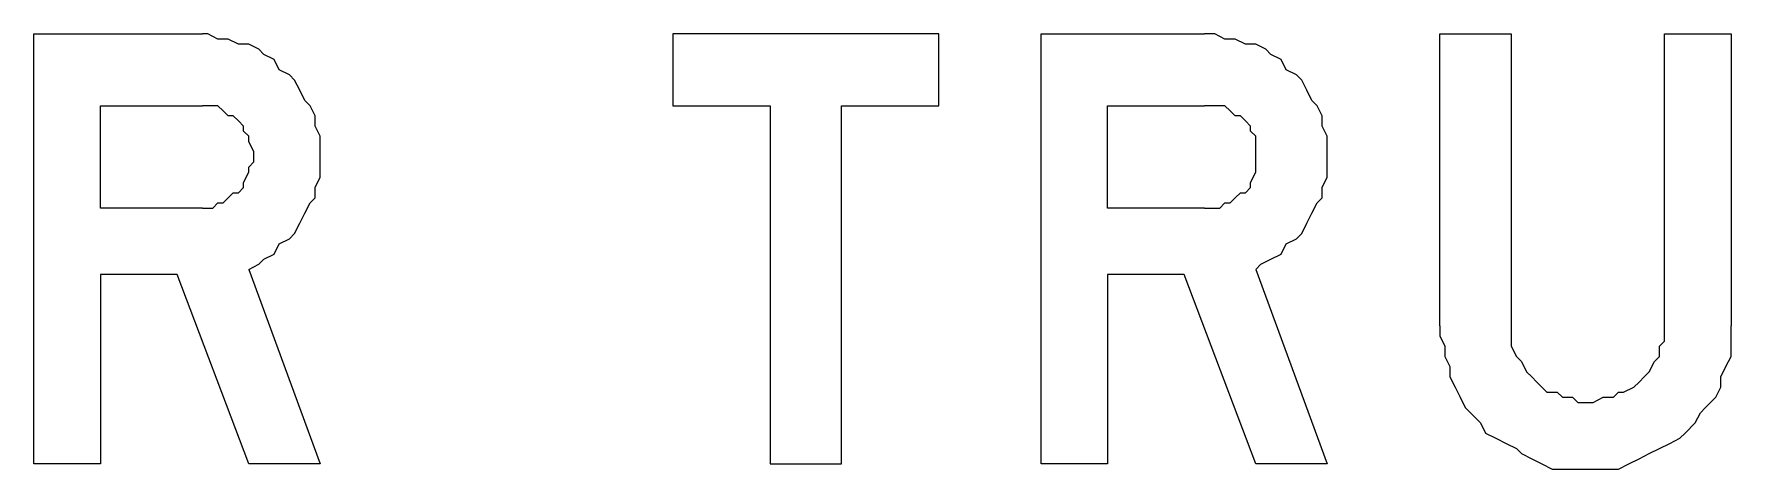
# Model space of a CAD drawing. Extents: x 171 to 1038, y -1303 to 275.
# Drawn here: x 222.78 to 238.58, y 214.59 to 218.63 of the extents above; entities that cross this region are included whole.
import ezdxf

# ---------------------------------------------------------------- set-up
doc = ezdxf.new("R2010")
doc.units = 0
doc.header["$LTSCALE"] = 12
doc.header["$MEASUREMENT"] = 0
doc.layers.get('0').update_dxf_attribs({"linetype": 'CONTINUOUS'})

msp = doc.modelspace()

# ---------------------------------------------------------------- linework, layer by layer
at = {"color": 3, "lineweight": 0}
for points in [[(222.778, 218.631), (224.348, 218.631)], [(224.777, 216.441), (225.443, 214.633), (224.777, 214.633), (224.11, 216.394), (223.396, 216.394), (223.396, 214.633), (222.778, 214.633), (222.778, 218.631)], [(225.443, 217.488), (225.443, 217.584), (225.443, 217.679), (225.395, 217.774), (225.395, 217.869), (225.348, 217.964), (225.3, 218.012), (225.252, 218.107), (225.205, 218.202), (225.157, 218.25), (225.062, 218.298), (225.015, 218.393), (224.919, 218.44), (224.872, 218.488), (224.777, 218.536), (224.681, 218.536), (224.586, 218.583), (224.491, 218.583), (224.396, 218.631), (224.348, 218.631)], [(228.727, 218.631), (228.727, 217.964), (229.631, 217.964), (229.631, 214.633), (230.297, 214.633), (230.297, 217.964), (231.202, 217.964), (231.202, 218.631), (228.727, 218.631), (228.727, 218.631)], [(232.154, 218.631), (233.677, 218.631)], [(234.153, 216.441), (234.819, 214.633), (234.153, 214.633), (233.486, 216.394), (232.772, 216.394), (232.772, 214.633), (232.154, 214.633), (232.154, 218.631)], [(234.819, 217.488), (234.819, 217.584), (234.819, 217.679), (234.771, 217.774), (234.771, 217.869), (234.724, 217.964), (234.676, 218.012), (234.629, 218.107), (234.581, 218.202), (234.533, 218.25), (234.438, 218.298), (234.391, 218.393), (234.295, 218.44), (234.248, 218.488), (234.153, 218.536), (234.057, 218.536), (233.962, 218.583), (233.867, 218.583), (233.772, 218.631), (233.677, 218.631)], [(235.866, 218.631), (236.532, 218.631), (236.532, 215.918), (236.532, 215.87), (236.532, 215.775), (236.532, 215.727), (236.58, 215.632), (236.628, 215.585), (236.675, 215.489), (236.723, 215.442), (236.77, 215.394), (236.818, 215.347), (236.865, 215.299), (236.961, 215.299), (237.008, 215.252), (237.103, 215.252), (237.151, 215.204), (237.246, 215.204), (237.294, 215.204), (237.389, 215.252), (237.484, 215.252), (237.532, 215.299), (237.579, 215.299), (237.675, 215.347), (237.722, 215.394), (237.77, 215.442), (237.817, 215.489), (237.865, 215.585), (237.913, 215.632), (237.913, 215.727), (237.96, 215.775), (237.96, 215.87), (237.96, 215.918), (237.96, 218.631), (238.579, 218.631), (238.579, 215.918)], [(235.866, 215.918), (235.866, 218.631)], [(223.396, 217.964), (224.348, 217.964)], [(224.348, 217.012), (223.396, 217.012), (223.396, 217.964)], [(224.824, 217.488), (224.824, 217.536), (224.777, 217.631), (224.777, 217.679), (224.729, 217.726), (224.729, 217.774), (224.681, 217.822), (224.634, 217.869), (224.586, 217.869), (224.539, 217.917), (224.491, 217.964), (224.443, 217.964), (224.396, 217.964), (224.348, 217.964)], [(232.772, 217.964), (233.677, 217.964)], [(233.677, 217.012), (232.772, 217.012), (232.772, 217.964)], [(234.153, 217.488), (234.153, 217.536), (234.153, 217.631), (234.153, 217.679), (234.105, 217.726), (234.105, 217.774), (234.057, 217.822), (234.01, 217.869), (233.962, 217.869), (233.915, 217.917), (233.867, 217.964), (233.819, 217.964), (233.772, 217.964), (233.677, 217.964)], [(224.348, 217.012), (224.396, 217.012), (224.443, 217.012), (224.491, 217.06), (224.539, 217.06), (224.586, 217.108), (224.634, 217.155), (224.681, 217.155), (224.729, 217.203), (224.729, 217.25), (224.777, 217.346), (224.777, 217.393), (224.824, 217.441), (224.824, 217.488)], [(224.777, 216.441), (224.872, 216.489), (224.919, 216.537), (225.015, 216.584), (225.062, 216.679), (225.157, 216.727), (225.205, 216.775), (225.252, 216.87), (225.3, 216.965), (225.348, 217.06), (225.395, 217.108), (225.395, 217.203), (225.443, 217.298), (225.443, 217.393), (225.443, 217.488)], [(233.677, 217.012), (233.772, 217.012), (233.819, 217.012), (233.867, 217.06), (233.915, 217.06), (233.962, 217.108), (234.01, 217.155), (234.057, 217.155), (234.105, 217.203), (234.105, 217.25), (234.153, 217.346), (234.153, 217.393), (234.153, 217.441), (234.153, 217.488)], [(234.153, 216.441), (234.2, 216.489), (234.295, 216.537), (234.391, 216.584), (234.438, 216.679), (234.533, 216.727), (234.581, 216.775), (234.629, 216.87), (234.676, 216.965), (234.724, 217.06), (234.771, 217.108), (234.771, 217.203), (234.819, 217.298), (234.819, 217.393), (234.819, 217.488)], [(235.866, 215.918), (235.866, 215.823), (235.914, 215.727), (235.914, 215.632), (235.961, 215.537), (235.961, 215.442), (236.009, 215.347), (236.056, 215.252), (236.104, 215.156), (236.152, 215.109), (236.247, 215.014), (236.294, 214.918), (236.39, 214.871), (236.485, 214.823), (236.58, 214.776), (236.628, 214.728), (236.723, 214.68), (236.818, 214.633), (236.913, 214.585), (237.056, 214.585), (237.151, 214.585), (237.246, 214.585)], [(237.246, 214.585), (237.341, 214.585), (237.437, 214.585), (237.532, 214.585), (237.627, 214.633), (237.722, 214.68), (237.817, 214.728), (237.913, 214.776), (238.008, 214.823), (238.103, 214.871), (238.151, 214.918), (238.246, 215.014), (238.293, 215.109), (238.341, 215.156), (238.436, 215.252), (238.484, 215.347), (238.484, 215.442), (238.531, 215.537), (238.579, 215.632), (238.579, 215.727), (238.579, 215.823), (238.579, 215.918)]]:
    msp.add_lwpolyline(points, dxfattribs=at)

doc.saveas('drawing.dxf')
